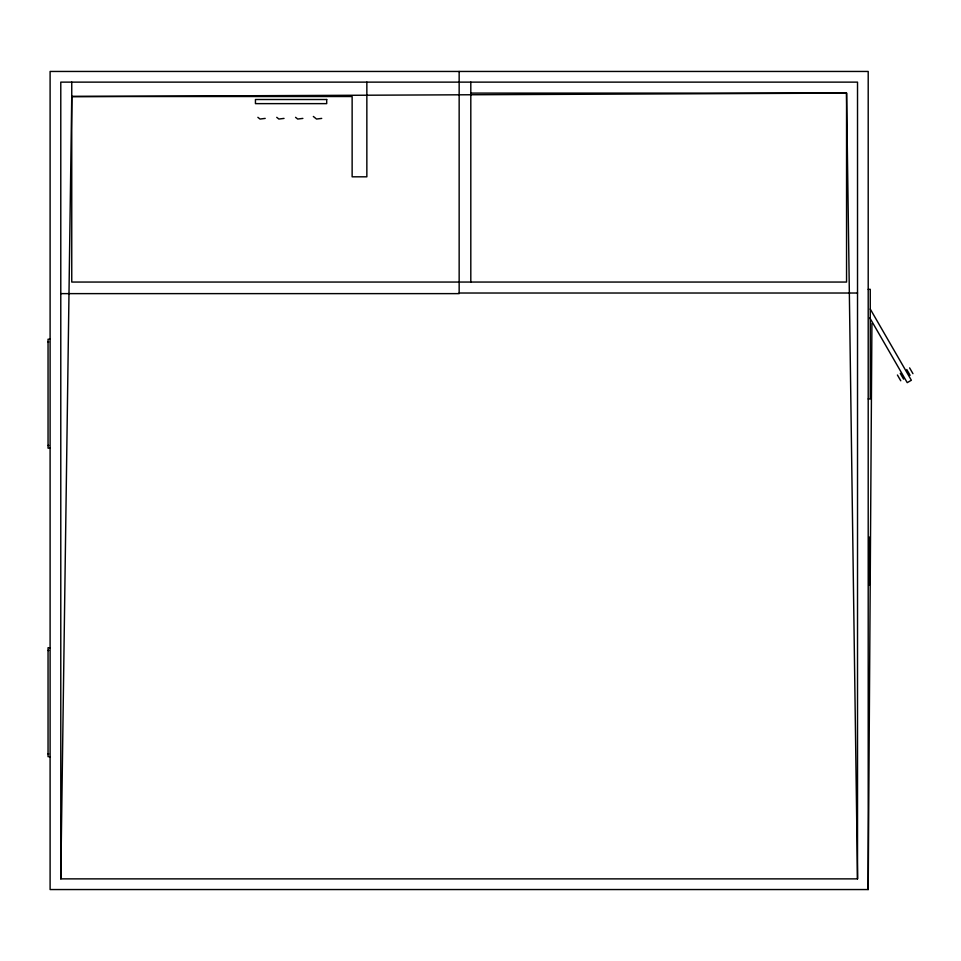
<?xml version="1.0" encoding="UTF-8"?>
<svg xmlns="http://www.w3.org/2000/svg" width="961" height="961" viewBox="0 0 961 961"><rect width="100%" height="100%" fill="white"/><g stroke="black" fill="none" stroke-linecap="round" stroke-linejoin="round"><path stroke-width="1.44" d="M869.417 585.045L869.417 537.079M868.203 889.55L868.203 71.45L50.104 71.45L50.104 889.55L868.203 889.55L871.915 323.413M60.783 878.871L71.751 96.52L846.557 93.097L857.524 878.871L60.783 878.871L60.783 82.129L857.524 82.129L857.524 878.871M265.2 118.407L260.011 119.044L257.884 117.326M284.036 118.407L278.858 119.044L276.732 117.326M302.883 118.407L297.694 119.044L295.568 117.326M321.719 118.407L316.541 119.044L313.346 116.473M470.806 93.097L846.557 93.097L846.557 282.053L71.751 282.053L71.751 82.129M71.751 96.52L352.134 96.52L352.134 176.812L366.85 176.812L366.85 82.129M868.203 289.321L870.258 289.321L870.258 398.947L868.203 398.947M459.154 293.021L857.524 293.021M60.783 293.622L459.154 293.622L459.154 71.45M50.104 339.221L48.05 339.221L48.05 448.162L50.104 448.162M48.05 341.96L48.735 341.96M48.05 445.423L48.735 445.423M50.104 647.726L48.05 647.726L48.05 756.667L50.104 756.667M48.05 650.465L48.735 650.465M48.05 753.929L48.735 753.929M909.611 367.895L912.95 373.673M906.764 369.529L910.103 375.319M870.258 309.046L911.364 380.256L907.22 382.646L869.837 317.923M900.265 373.349L903.604 379.127M897.418 374.994L900.757 380.772M470.806 82.129L470.806 282.053M326.704 99.512L255.446 99.512L255.446 103.632L326.704 103.632L326.704 99.512"/></g></svg>
